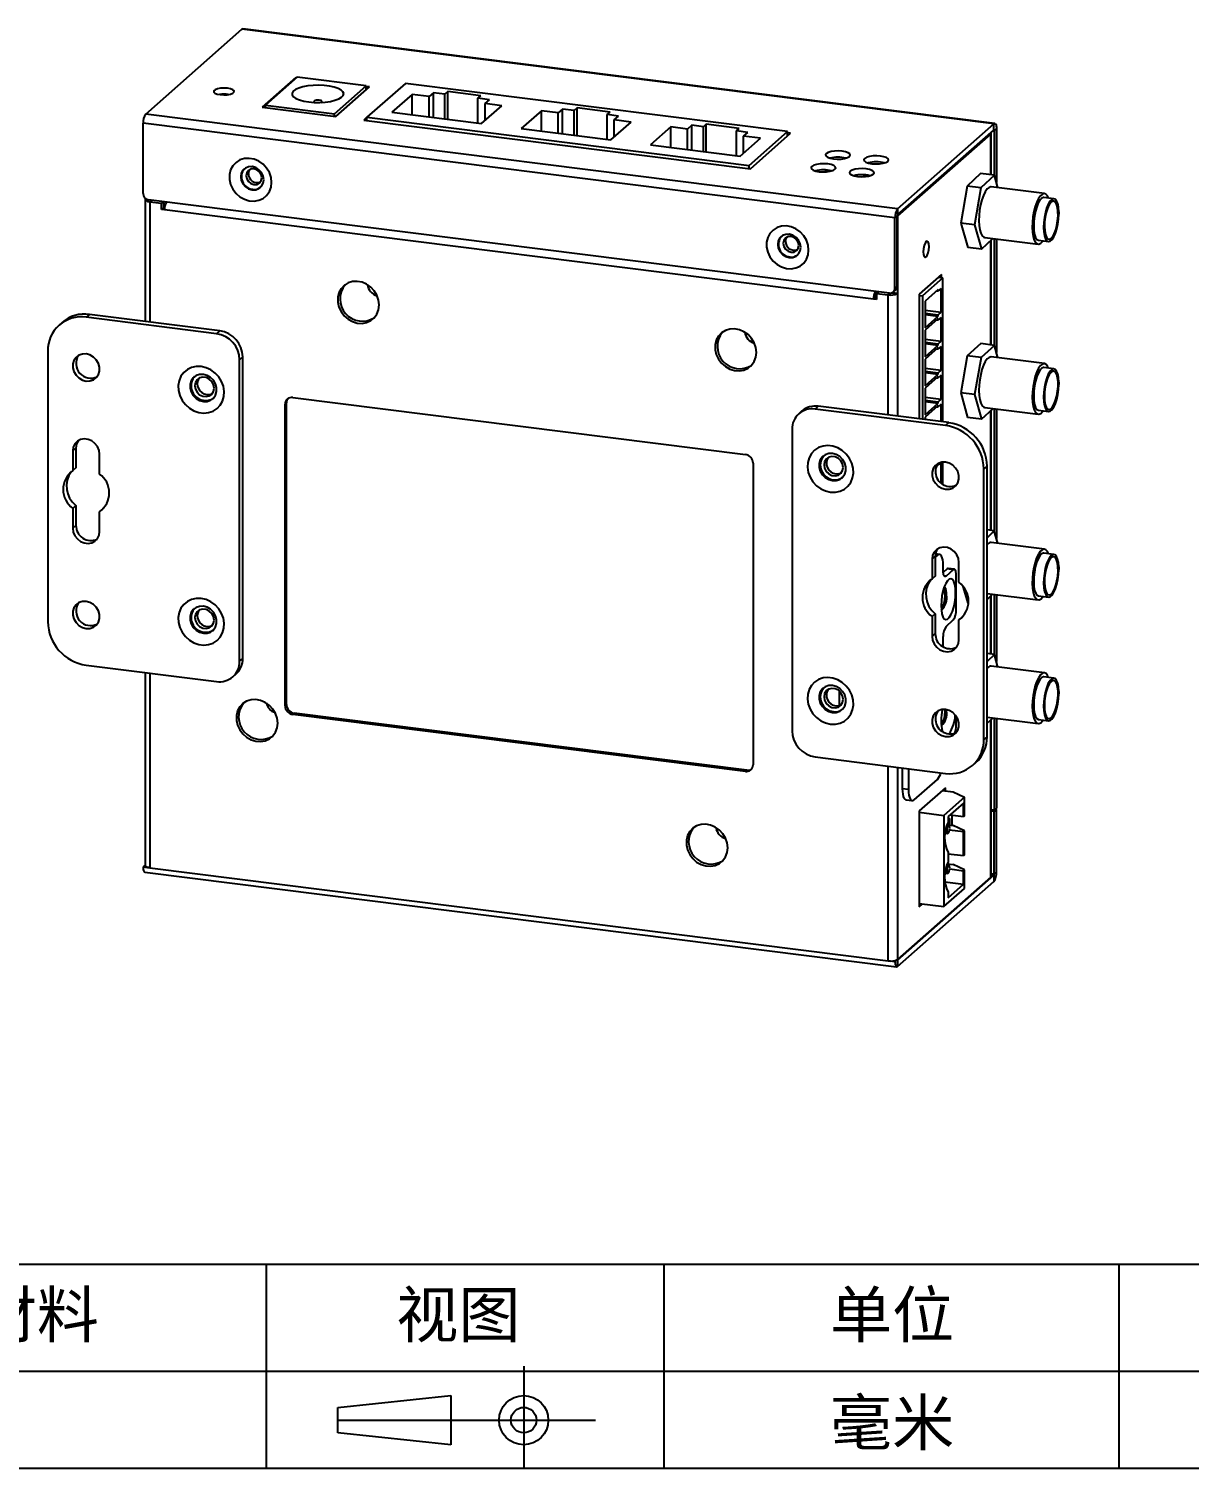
# Model space of a CAD drawing. Header units: millimetres. Extents: x 105 to 728, y 71 to 506.
# Drawn here: x 436.1 to 577.6, y 71.3 to 246.8 of the extents above; entities that cross this region are included whole.
import ezdxf

# ---------------------------------------------------------------- set-up
doc = ezdxf.new("R2010")
doc.units = ezdxf.units.MM
doc.header["$LTSCALE"] = 2
for name, color, linetype in [('1轮廓实线层', 7, 'Continuous'), ('2细线层', 4, 'Continuous'), ('6文字层', 3, 'Continuous')]:
    doc.layers.add(name, color=color, linetype=linetype)
doc.styles.add('SLDTEXTSTYLE0', font='')
doc.styles.get('SLDTEXTSTYLE0').set_extended_font_data('Microsoft YaHei')

msp = doc.modelspace()

# ---------------------------------------------------------------- linework, layer by layer
at = {"layer": '1轮廓实线层'}
for p, q in [((450.354, 236.402), (462.092, 246.753)), ((553.762, 235.204), (462.092, 246.753)), ((553.875, 235.248), (462.204, 246.798)), ((468.653, 240.849), (464.569, 237.248)), ((468.827, 240.89), (464.956, 237.475)), ((468.765, 240.835), (468.653, 240.849)), ((468.653, 240.736), (468.653, 240.849)), ((477.246, 239.829), (468.827, 240.89)), ((473.375, 236.415), (477.246, 239.829)), ((473.549, 236.116), (477.633, 239.718)), ((477.246, 239.377), (477.246, 239.829)), ((477.633, 239.718), (477.246, 239.766)), ((482.017, 240.143), (477.332, 236.011)), ((482.837, 238.792), (480.363, 236.61)), ((528.601, 234.274), (482.017, 240.143)), ((484.895, 238.533), (482.837, 238.792)), ((482.837, 236.298), (482.837, 238.792)), ((485.426, 239.001), (484.895, 238.533)), ((486.829, 238.824), (485.426, 239.001)), ((485.426, 235.972), (485.426, 239.001)), ((487.182, 239.136), (486.829, 238.824)), ((486.829, 235.795), (486.829, 238.824)), ((491.205, 238.629), (487.182, 239.136)), ((487.182, 235.75), (487.182, 239.136)), ((464.569, 237.248), (473.549, 236.116)), ((464.956, 237.475), (473.375, 236.415)), ((464.956, 237.199), (464.956, 237.475)), ((470.845, 237.924), (470.845, 237.831)), ((471.845, 237.831), (471.845, 237.924)), ((484.895, 236.039), (484.895, 238.533)), ((490.851, 238.317), (491.205, 238.629)), ((492.254, 238.14), (490.851, 238.317)), ((490.851, 235.288), (490.851, 238.317)), ((491.307, 235.231), (493.782, 237.413)), ((491.724, 237.673), (492.254, 238.14)), ((493.782, 237.413), (491.724, 237.673)), ((491.724, 235.599), (491.724, 237.673)), ((501.187, 237.015), (500.657, 236.547)), ((502.591, 236.838), (501.187, 237.015)), ((501.187, 233.986), (501.187, 237.015)), ((502.944, 237.15), (502.591, 236.838)), ((506.966, 236.643), (502.944, 237.15)), ((502.944, 233.765), (502.944, 237.15)), ((541.706, 223.723), (450.035, 235.272)), ((450.035, 226.693), (450.035, 235.272)), ((542.024, 224.852), (450.354, 236.402)), ((473.375, 236.138), (473.375, 236.415)), ((477.332, 236.011), (476.946, 235.67)), ((476.946, 235.67), (524.091, 229.731)), ((477.332, 236.011), (523.916, 230.142)), ((477.332, 235.622), (477.332, 236.011)), ((480.363, 236.61), (491.307, 235.231)), ((498.599, 236.806), (496.124, 234.624)), ((500.657, 236.547), (498.599, 236.806)), ((498.599, 234.312), (498.599, 236.806)), ((500.657, 234.053), (500.657, 236.547)), ((502.591, 233.809), (502.591, 236.838)), ((506.613, 236.331), (506.966, 236.643)), ((508.016, 236.155), (506.613, 236.331)), ((506.613, 233.302), (506.613, 236.331)), ((507.069, 233.245), (509.543, 235.428)), ((507.486, 235.687), (508.016, 236.155)), ((509.543, 235.428), (507.486, 235.687)), ((507.486, 233.613), (507.486, 235.687)), ((496.124, 234.624), (507.069, 233.245)), ((514.361, 234.821), (511.886, 232.638)), ((516.419, 234.561), (514.361, 234.821)), ((514.361, 232.326), (514.361, 234.821)), ((516.949, 235.029), (516.419, 234.561)), ((516.419, 232.067), (516.419, 234.561)), ((518.352, 234.852), (516.949, 235.029)), ((516.949, 232), (516.949, 235.029)), ((518.706, 235.164), (518.352, 234.852)), ((518.352, 231.823), (518.352, 234.852)), ((522.728, 234.657), (518.706, 235.164)), ((518.706, 231.779), (518.706, 235.164)), ((522.375, 234.346), (522.728, 234.657)), ((523.778, 234.169), (522.375, 234.346)), ((522.375, 231.317), (522.375, 234.346)), ((523.247, 233.701), (523.778, 234.169)), ((525.305, 233.442), (523.247, 233.701)), ((523.247, 231.627), (523.247, 233.701)), ((523.916, 230.142), (528.601, 234.274)), ((524.091, 229.731), (528.987, 234.049)), ((528.601, 233.708), (528.601, 234.274)), ((528.987, 234.049), (528.601, 234.098)), ((542.024, 224.852), (553.762, 235.204)), ((542.024, 224.098), (553.762, 234.45)), ((542.06, 223.988), (553.373, 233.965)), ((553.233, 233.983), (553.373, 233.965)), ((553.373, 229.004), (553.373, 233.965)), ((553.431, 228.997), (553.431, 234.071)), ((553.798, 234.387), (553.704, 234.398)), ((553.762, 234.45), (553.762, 235.204)), ((554.08, 234.636), (553.798, 234.387)), ((553.798, 234.387), (553.798, 228.95)), ((554.08, 234.636), (554.08, 228.048)), ((511.886, 232.638), (522.83, 231.259)), ((522.83, 231.259), (525.305, 233.442)), ((523.916, 229.753), (523.916, 230.142)), ((533.248, 229.578), (533.248, 229.371)), ((537.926, 228.989), (537.926, 228.781)), ((552.138, 229.16), (550.505, 227.607)), ((553.821, 228.947), (552.138, 229.16)), ((553.821, 228.947), (552.189, 227.395)), ((554.263, 227.414), (553.821, 228.947)), ((550.505, 227.607), (549.726, 223.093)), ((552.189, 227.395), (550.505, 227.607)), ((552.189, 227.395), (551.409, 222.881)), ((559.932, 226.7), (553.431, 227.519)), ((450.296, 225.972), (450.296, 211.104)), ((450.359, 226.083), (450.354, 226.078)), ((450.354, 226.078), (450.369, 226.076)), ((541.051, 214.566), (450.69, 225.95)), ((451.111, 225.897), (450.877, 225.691)), ((450.877, 225.691), (452.28, 225.514)), ((450.877, 225.691), (450.877, 211.03)), ((452.514, 225.721), (452.28, 225.514)), ((452.28, 224.751), (452.28, 225.514)), ((452.563, 225), (452.28, 224.751)), ((452.655, 224.704), (452.28, 224.751)), ((452.563, 225), (452.563, 225.714)), ((452.673, 224.986), (452.563, 225)), ((539.087, 213.814), (452.655, 224.704)), ((542.024, 224.852), (542.024, 224.098)), ((561.087, 226.066), (559.871, 226.219)), ((541.989, 223.972), (541.706, 223.723)), ((541.706, 215.143), (541.706, 223.723)), ((541.989, 215.393), (541.989, 223.972)), ((542.06, 223.988), (541.99, 223.996)), ((542.06, 214.56), (542.06, 223.988)), ((551.409, 222.881), (549.726, 223.093)), ((549.726, 223.093), (550.578, 220.132)), ((561.684, 224.493), (561.686, 224.191)), ((551.409, 222.881), (552.262, 219.92)), ((552.262, 219.92), (553.634, 221.224)), ((552.653, 221.348), (559.154, 220.529)), ((553.798, 221.204), (553.798, 208.198)), ((552.262, 219.92), (550.578, 220.132)), ((553.373, 208.252), (553.373, 220.976)), ((553.431, 208.244), (553.431, 221.032)), ((554.08, 221.168), (554.08, 207.333)), ((559.215, 221.01), (560.431, 220.857)), ((547.381, 216.848), (544.658, 214.447)), ((547.555, 216.436), (545.045, 214.223)), ((546.994, 216.507), (547.555, 216.436)), ((547.381, 216.458), (547.381, 216.848)), ((547.555, 198.85), (547.555, 216.436)), ((539.373, 214.076), (539.373, 214.777)), ((539.695, 214.737), (539.461, 214.531)), ((539.461, 214.531), (540.864, 214.354)), ((539.461, 214.531), (539.461, 213.767)), ((539.508, 214.76), (539.508, 214.572)), ((540.864, 214.354), (541.1, 214.562)), ((540.864, 199.693), (540.864, 214.354)), ((541.373, 214.61), (542.024, 214.528)), ((541.429, 214.639), (542.06, 214.56)), ((541.514, 214.701), (541.797, 214.95)), ((541.706, 215.143), (541.989, 215.393)), ((542.06, 214.56), (542.024, 214.528)), ((542.024, 214.528), (542.024, 199.547)), ((544.658, 214.447), (544.658, 199.215)), ((544.658, 214.271), (545.045, 214.223)), ((545.045, 214.223), (545.045, 199.166)), ((546.989, 214.995), (545.398, 213.592)), ((546.826, 214.85), (546.989, 214.83)), ((547.343, 215.141), (546.989, 214.83)), ((546.989, 214.83), (546.989, 214.995)), ((547.343, 212.219), (547.343, 215.141)), ((539.37, 214.064), (539.087, 213.814)), ((539.461, 213.767), (539.087, 213.814)), ((539.461, 214.052), (539.37, 214.064)), ((539.461, 214.153), (539.373, 214.076)), ((545.398, 213.592), (545.398, 210.339)), ((545.398, 212.464), (547.343, 212.219)), ((440.18, 210.997), (439.791, 210.654)), ((443.488, 211.961), (443.099, 211.618)), ((459.001, 209.615), (443.099, 211.618)), ((459.39, 209.958), (443.488, 211.961)), ((545.398, 212.107), (546.989, 211.907)), ((545.398, 211.942), (546.989, 211.742)), ((545.398, 210.339), (546.989, 211.742)), ((546.989, 211.459), (545.398, 210.056)), ((546.826, 211.315), (546.989, 211.294)), ((546.989, 211.907), (547.343, 212.219)), ((546.989, 211.742), (546.989, 211.907)), ((547.343, 211.606), (546.989, 211.294)), ((546.989, 211.294), (546.989, 211.459)), ((547.343, 208.683), (547.343, 211.606)), ((459.001, 209.615), (459.39, 209.958)), ((545.398, 210.056), (545.398, 206.803)), ((545.398, 208.928), (547.343, 208.683)), ((438.422, 207.494), (438.422, 174.495)), ((545.398, 208.572), (546.989, 208.371)), ((545.398, 208.407), (546.989, 208.206)), ((545.398, 206.803), (546.989, 208.206)), ((546.989, 207.924), (545.398, 206.52)), ((546.826, 207.779), (546.989, 207.759)), ((546.989, 208.371), (547.343, 208.683)), ((546.989, 208.206), (546.989, 208.371)), ((547.343, 208.07), (546.989, 207.759)), ((546.989, 207.759), (546.989, 207.924)), ((547.343, 205.148), (547.343, 208.07)), ((552.16, 208.404), (550.527, 206.92)), ((553.844, 208.192), (552.16, 208.404)), ((553.844, 208.192), (552.211, 206.708)), ((554.263, 206.673), (553.844, 208.192)), ((462.196, 206.776), (461.807, 206.433)), ((461.807, 169.663), (461.807, 206.433)), ((462.196, 170.006), (462.196, 206.776)), ((545.398, 206.52), (545.398, 203.268)), ((545.398, 205.393), (547.343, 205.148)), ((550.527, 206.92), (549.725, 202.419)), ((552.211, 206.708), (550.527, 206.92)), ((552.211, 206.708), (551.409, 202.207)), ((559.932, 205.958), (553.431, 206.777)), ((561.087, 205.324), (559.871, 205.477)), ((545.398, 205.036), (546.989, 204.836)), ((545.398, 204.871), (546.989, 204.671)), ((545.398, 203.268), (546.989, 204.671)), ((546.989, 204.388), (545.398, 202.985)), ((546.826, 204.244), (546.989, 204.223)), ((546.989, 204.836), (547.343, 205.148)), ((546.989, 204.671), (546.989, 204.836)), ((547.343, 204.535), (546.989, 204.223)), ((546.989, 204.223), (546.989, 204.388)), ((547.343, 201.612), (547.343, 204.535)), ((561.685, 203.714), (561.686, 203.409)), ((545.398, 202.985), (545.398, 199.732)), ((551.409, 202.207), (549.725, 202.419)), ((549.725, 202.419), (550.556, 199.403)), ((551.409, 202.207), (552.24, 199.191)), ((467.517, 201.164), (467.341, 201.008)), ((467.341, 164.239), (467.341, 201.008)), ((467.517, 164.395), (467.517, 201.164)), ((468.276, 201.833), (523.465, 194.88)), ((530.368, 200.187), (529.979, 199.844)), ((532.352, 200.766), (531.963, 200.423)), ((547.865, 198.419), (531.963, 200.423)), ((548.254, 198.762), (532.352, 200.766)), ((545.398, 201.857), (547.343, 201.612)), ((545.398, 201.501), (546.989, 201.3)), ((545.398, 201.336), (546.989, 201.135)), ((545.398, 199.732), (546.989, 201.135)), ((546.989, 200.852), (545.398, 199.449)), ((546.826, 200.708), (546.989, 200.687)), ((546.989, 201.3), (547.343, 201.612)), ((546.989, 201.135), (546.989, 201.3)), ((547.343, 200.999), (546.989, 200.687)), ((546.989, 200.687), (546.989, 200.852)), ((547.343, 198.877), (547.343, 200.999)), ((552.24, 199.191), (553.657, 200.48)), ((552.653, 200.606), (559.154, 199.787)), ((553.373, 185.644), (553.373, 200.222)), ((553.431, 185.637), (553.431, 200.275)), ((553.798, 200.462), (553.798, 185.591)), ((554.08, 200.426), (554.08, 184.655)), ((559.215, 200.268), (560.431, 200.115)), ((545.398, 199.449), (545.398, 199.122)), ((548.254, 198.762), (547.865, 198.419)), ((552.24, 199.191), (550.556, 199.403)), ((529.157, 197.948), (529.157, 161.178)), ((441.851, 195.669), (441.462, 195.326)), ((441.462, 195.326), (441.462, 192.909)), ((441.851, 195.669), (441.851, 193.252)), ((444.736, 192.496), (444.736, 194.913)), ((441.851, 193.252), (441.462, 192.909)), ((524.401, 193.819), (524.401, 157.05)), ((546.835, 193.636), (546.989, 193.616)), ((546.989, 193.781), (546.849, 193.657)), ((547.331, 193.918), (546.989, 193.616)), ((546.989, 193.616), (546.989, 193.781)), ((547.343, 191.378), (547.343, 193.92)), ((547.555, 191.23), (547.555, 193.95)), ((552.931, 193.459), (552.542, 193.116)), ((552.542, 160.118), (552.542, 193.116)), ((552.931, 160.461), (552.931, 193.459)), ((441.851, 188.657), (441.462, 188.314)), ((441.462, 188.314), (441.462, 185.897)), ((441.851, 188.657), (441.851, 186.24)), ((445.125, 188.245), (444.736, 187.902)), ((444.736, 185.485), (444.736, 187.902)), ((445.125, 188.245), (445.268, 188.338)), ((441.851, 186.24), (441.462, 185.897)), ((553.799, 185.59), (552.931, 185.7)), ((553.799, 185.59), (552.931, 184.729)), ((554.264, 184.045), (553.799, 185.59)), ((546.874, 182.601), (546.617, 182.375)), ((546.874, 182.601), (546.625, 182.633)), ((547.124, 182.7), (546.643, 182.761)), ((559.932, 183.331), (553.431, 184.15)), ((561.087, 182.696), (559.871, 182.85)), ((546.617, 182.469), (546.228, 182.126)), ((546.228, 182.126), (546.228, 179.71)), ((546.617, 182.469), (546.617, 180.052)), ((547.581, 180.679), (547.581, 181.339)), ((548.07, 180.922), (547.588, 180.497)), ((548.818, 180.828), (547.934, 180.048)), ((548.818, 180.828), (548.07, 180.922)), ((548.943, 180.877), (548.195, 180.972)), ((549.502, 179.297), (549.502, 181.714)), ((561.682, 181.161), (561.687, 180.861)), ((546.617, 180.052), (546.228, 179.71)), ((547.934, 180.048), (547.701, 180.078)), ((549.172, 175.954), (549.172, 180.197)), ((549.988, 178.789), (550.601, 176.75)), ((552.931, 177.944), (559.154, 177.16)), ((552.931, 177.18), (553.614, 177.858)), ((553.373, 170.537), (553.373, 177.619)), ((553.431, 170.53), (553.431, 177.677)), ((553.798, 177.834), (553.798, 170.484)), ((554.08, 177.799), (554.08, 169.627)), ((559.215, 177.641), (560.431, 177.488)), ((550.669, 176.742), (550.601, 176.75)), ((546.617, 175.458), (546.228, 175.115)), ((546.228, 175.115), (546.228, 172.698)), ((546.617, 175.458), (546.617, 173.041)), ((547.934, 173.92), (548.818, 174.7)), ((549.891, 175.045), (549.502, 174.702)), ((549.502, 172.286), (549.502, 174.702)), ((549.891, 175.045), (550.034, 175.138)), ((546.617, 173.041), (546.228, 172.698)), ((547.581, 171.416), (547.581, 172.666)), ((553.848, 170.477), (552.931, 170.593)), ((553.848, 170.477), (552.931, 169.651)), ((554.263, 168.96), (553.848, 170.477)), ((443.099, 169.192), (459.001, 167.189)), ((461.807, 169.663), (462.196, 170.006)), ((559.932, 168.246), (553.431, 169.065)), ((450.296, 168.285), (450.296, 144.749)), ((450.877, 168.212), (450.877, 144.468)), ((460.985, 167.767), (461.374, 168.11)), ((561.087, 167.611), (559.871, 167.765)), ((534.9, 166.05), (534.9, 164.265)), ((561.685, 165.994), (561.686, 165.689)), ((467.517, 164.395), (467.341, 164.239)), ((468.453, 163.334), (468.276, 163.178)), ((523.642, 156.381), (468.453, 163.334)), ((547.831, 163.506), (547.815, 163.776)), ((547.992, 163.619), (547.989, 163.75)), ((523.465, 156.225), (468.276, 163.178)), ((549.172, 161.812), (549.172, 162.95)), ((552.931, 162.859), (559.154, 162.075)), ((552.931, 162.108), (553.662, 162.767)), ((553.373, 143.314), (553.373, 162.507)), ((553.431, 143.42), (553.431, 162.559)), ((553.798, 162.75), (553.798, 151.514)), ((554.08, 162.714), (554.08, 151.763)), ((559.215, 162.556), (560.431, 162.403)), ((552.931, 160.461), (552.542, 160.118)), ((531.963, 157.996), (547.865, 155.993)), ((523.642, 156.381), (523.465, 156.225)), ((540.864, 133.131), (540.864, 156.875)), ((542.024, 156.729), (542.024, 133.305)), ((542.59, 156.657), (542.59, 154.122)), ((543.338, 156.563), (543.338, 154.028)), ((551.172, 156.957), (551.561, 157.3)), ((544.045, 152.766), (546.874, 155.26)), ((543.338, 154.028), (542.59, 154.122)), ((543.047, 152.761), (543.795, 152.667)), ((547.858, 154.242), (544.658, 151.42)), ((547.471, 153.901), (548.781, 153.736)), ((550.174, 153.08), (547.664, 150.866)), ((547.858, 153.852), (547.858, 154.242)), ((548.781, 153.736), (550.174, 153.08)), ((550.174, 150.817), (550.174, 153.08)), ((544.658, 151.42), (544.658, 139.73)), ((544.658, 151.244), (547.664, 150.866)), ((550.068, 152.373), (548.194, 150.721)), ((550.068, 150.723), (550.068, 152.373)), ((553.798, 151.514), (553.431, 151.56)), ((553.798, 151.325), (553.431, 151.371)), ((554.08, 151.763), (553.798, 151.514)), ((554.08, 151.575), (553.798, 151.325)), ((553.798, 143.688), (553.798, 151.325)), ((554.08, 151.575), (553.893, 151.598)), ((554.08, 143.938), (554.08, 151.575)), ((547.664, 150.866), (547.664, 139.741)), ((548.268, 149.649), (548.061, 149.675)), ((548.076, 149.724), (548.781, 149.635)), ((548.194, 150.721), (548.194, 150.056)), ((548.194, 150.497), (548.393, 150.472)), ((548.393, 150.472), (548.194, 150.296)), ((548.393, 149.684), (548.393, 150.472)), ((548.431, 150.93), (550.068, 150.723)), ((548.671, 149.649), (548.671, 150.899)), ((550.174, 148.978), (548.781, 149.635)), ((550.174, 150.817), (550.068, 150.723)), ((547.854, 148.694), (548.143, 148.657)), ((548.367, 149.099), (550.068, 148.885)), ((550.068, 148.885), (550.174, 148.978)), ((550.068, 145.962), (550.068, 148.885)), ((550.174, 146.056), (550.174, 148.978)), ((548.194, 146.345), (548.194, 145.197)), ((548.194, 146.198), (550.068, 145.962)), ((550.174, 146.056), (550.068, 145.962)), ((450.296, 144.804), (450.035, 144.574)), ((450.035, 144.574), (450.877, 144.468)), ((450.241, 143.962), (541.912, 132.412)), ((450.877, 144.468), (540.864, 133.131)), ((548.268, 144.79), (548.061, 144.816)), ((548.106, 144.959), (548.781, 144.874)), ((548.378, 144.337), (550.068, 144.124)), ((550.174, 144.217), (548.781, 144.874)), ((550.068, 144.124), (550.174, 144.217)), ((550.068, 142.474), (550.068, 144.124)), ((550.174, 141.954), (550.174, 144.217)), ((542.024, 133.211), (553.762, 143.563)), ((553.373, 143.314), (542.024, 133.305)), ((542.024, 132.457), (553.762, 142.809)), ((547.802, 142.759), (550.068, 142.474)), ((547.854, 143.834), (548.143, 143.798)), ((548.194, 140.821), (550.068, 142.474)), ((553.798, 143.688), (553.431, 143.735)), ((553.431, 143.605), (553.762, 143.563)), ((553.762, 143.563), (553.762, 142.809)), ((553.798, 143.688), (554.08, 143.938)), ((547.664, 139.741), (550.174, 141.954)), ((548.194, 141.486), (548.194, 140.821)), ((544.658, 140.119), (547.664, 139.741)), ((544.658, 139.73), (545.045, 140.071)), ((541.706, 133.025), (540.864, 133.131)), ((541.706, 133.025), (541.989, 133.274)), ((541.989, 133.274), (541.984, 133.275)), ((542.001, 133.214), (542.024, 133.211)), ((542.024, 133.211), (542.024, 132.457))]:
    msp.add_line(p, q, dxfattribs=at)
at = {"layer": '1轮廓实线层', "flags": 128}
for points in [[(462.092, 246.753), (462.154, 246.792), (462.204, 246.798)], [(459.449, 238.766), (459.875, 238.739), (460.304, 238.762), (460.682, 238.833), (460.965, 238.943), (461.119, 239.078), (461.124, 239.223), (460.981, 239.359), (460.706, 239.471), (460.333, 239.545), (459.906, 239.572), (459.478, 239.549), (459.099, 239.478), (458.816, 239.368), (458.662, 239.233), (458.657, 239.088), (458.8, 238.952), (459.075, 238.84), (459.449, 238.766)], [(470.231, 237.885), (470.89, 237.828), (471.571, 237.82), (472.241, 237.861), (472.869, 237.948), (473.426, 238.079), (473.886, 238.247), (474.227, 238.443), (474.433, 238.66), (474.494, 238.886), (474.408, 239.111), (474.18, 239.325), (473.818, 239.517), (473.341, 239.679), (472.77, 239.804), (472.133, 239.884), (471.459, 239.917), (470.78, 239.9), (470.127, 239.836), (469.531, 239.726), (469.02, 239.576), (468.617, 239.392), (468.342, 239.185), (468.208, 238.962), (468.22, 238.735), (468.378, 238.514), (468.675, 238.31), (469.097, 238.132), (469.624, 237.988), (470.231, 237.885)], [(471.748, 237.826), (471.812, 237.866), (471.844, 237.93), (471.8, 237.993), (471.687, 238.046), (471.521, 238.08), (471.329, 238.091), (471.139, 238.076), (470.98, 238.039), (470.877, 237.983), (470.845, 237.919), (470.889, 237.856), (470.941, 237.826)], [(553.762, 235.204), (553.824, 235.243), (553.884, 235.247), (553.939, 235.217), (553.987, 235.154), (554.027, 235.06), (554.056, 234.94), (554.074, 234.796), (554.08, 234.636)], [(553.762, 234.45), (553.769, 234.454), (553.776, 234.455), (553.782, 234.451), (553.787, 234.444), (553.792, 234.434), (553.795, 234.42), (553.797, 234.405), (553.798, 234.387)], [(533.345, 231.576), (533.25, 231.423), (533.302, 231.267), (533.495, 231.125), (533.811, 231.009), (534.218, 230.931), (534.678, 230.9), (535.144, 230.917), (535.572, 230.981), (535.919, 231.086), (536.152, 231.222), (536.247, 231.376), (536.195, 231.531), (536.002, 231.674), (535.686, 231.789), (535.279, 231.867), (534.819, 231.899), (534.353, 231.881), (533.925, 231.817), (533.578, 231.712), (533.345, 231.576)], [(465.704, 228.066), (465.634, 228.672), (465.43, 229.264), (465.102, 229.808), (464.667, 230.276), (464.15, 230.642), (463.578, 230.887), (462.982, 230.997), (462.393, 230.967), (461.845, 230.797), (461.366, 230.498), (460.982, 230.085), (460.714, 229.581), (460.576, 229.013), (460.576, 228.411), (460.714, 227.808), (460.982, 227.236), (461.366, 226.726), (461.845, 226.307), (462.393, 225.999), (462.982, 225.82), (463.578, 225.78), (464.15, 225.881), (464.667, 226.117), (465.102, 226.475), (465.43, 226.937), (465.634, 227.477), (465.704, 228.066)], [(464.74, 228.395), (464.672, 228.841), (464.473, 229.26), (464.162, 229.612), (463.771, 229.862), (463.337, 229.986), (462.904, 229.971), (462.513, 229.82), (462.202, 229.546), (462.003, 229.177), (461.934, 228.748), (462.003, 228.303), (462.202, 227.883), (462.513, 227.531), (462.904, 227.281), (463.337, 227.157), (463.771, 227.172), (464.162, 227.324), (464.473, 227.597), (464.672, 227.967), (464.74, 228.395)], [(531.578, 230.017), (531.482, 229.864), (531.534, 229.708), (531.727, 229.566), (532.043, 229.45), (532.45, 229.372), (532.91, 229.341), (533.376, 229.358), (533.804, 229.422), (534.151, 229.527), (534.384, 229.663), (534.479, 229.816), (534.428, 229.972), (534.234, 230.115), (533.919, 230.23), (533.511, 230.308), (533.051, 230.34), (532.585, 230.322), (532.157, 230.258), (531.81, 230.153), (531.578, 230.017)], [(538.022, 230.987), (537.927, 230.833), (537.979, 230.678), (538.172, 230.535), (538.488, 230.42), (538.895, 230.342), (539.355, 230.31), (539.821, 230.328), (540.249, 230.392), (540.596, 230.497), (540.829, 230.633), (540.924, 230.786), (540.872, 230.942), (540.679, 231.084), (540.364, 231.2), (539.956, 231.278), (539.496, 231.309), (539.03, 231.292), (538.602, 231.228), (538.255, 231.123), (538.022, 230.987)], [(464.514, 228.643), (464.441, 229.022), (464.234, 229.362), (463.922, 229.611), (463.556, 229.73), (463.189, 229.703), (462.878, 229.533), (462.67, 229.245), (462.597, 228.885), (462.67, 228.506), (462.878, 228.166), (463.189, 227.917), (463.556, 227.798), (463.922, 227.825), (464.234, 227.995), (464.441, 228.283), (464.514, 228.643)], [(462.88, 229.134), (462.953, 229.495), (463.034, 229.641)], [(536.255, 229.428), (536.159, 229.274), (536.211, 229.119), (536.404, 228.976), (536.72, 228.861), (537.127, 228.783), (537.587, 228.751), (538.053, 228.769), (538.481, 228.833), (538.828, 228.938), (539.061, 229.074), (539.156, 229.227), (539.105, 229.383), (538.912, 229.525), (538.596, 229.641), (538.188, 229.719), (537.729, 229.75), (537.262, 229.733), (536.834, 229.669), (536.487, 229.563), (536.255, 229.428)], [(553.431, 227.519), (553.401, 227.522), (553.172, 227.46), (552.936, 227.259), (552.706, 226.929), (552.491, 226.485), (552.301, 225.947), (552.145, 225.34), (552.03, 224.691), (551.962, 224.03), (551.943, 223.388), (551.974, 222.794), (552.054, 222.275), (552.179, 221.854), (552.344, 221.552), (552.541, 221.382), (552.653, 221.348)], [(560.423, 226.149), (560.302, 226.406), (560.115, 226.623), (559.902, 226.703), (559.673, 226.641), (559.438, 226.44), (559.207, 226.11), (558.992, 225.666), (558.802, 225.128), (558.646, 224.521), (558.531, 223.872), (558.463, 223.211), (558.444, 222.569), (558.475, 221.975), (558.555, 221.456), (558.68, 221.035), (558.845, 220.733), (559.042, 220.562), (559.262, 220.532), (559.494, 220.642), (559.729, 220.889), (559.766, 220.941)], [(450.354, 226.078), (450.308, 226.021), (450.296, 225.962), (450.319, 225.904), (450.375, 225.848), (450.463, 225.797), (450.579, 225.753), (450.719, 225.717), (450.877, 225.691)], [(559.871, 226.219), (559.816, 226.221), (559.6, 226.135), (559.381, 225.909), (559.171, 225.554), (558.982, 225.091), (558.824, 224.546), (558.706, 223.949), (558.635, 223.332), (558.615, 222.732), (558.647, 222.181), (558.728, 221.71), (558.856, 221.346), (559.021, 221.108), (559.215, 221.01)], [(561.684, 224.493), (561.639, 225.026), (561.545, 225.472), (561.407, 225.805), (561.233, 226.007), (561.032, 226.067), (560.816, 225.982), (560.597, 225.756), (560.387, 225.401), (560.198, 224.938), (560.04, 224.393), (559.922, 223.795), (559.852, 223.179), (559.831, 222.579), (559.863, 222.028), (559.944, 221.557), (560.072, 221.192), (560.237, 220.955), (560.432, 220.857), (560.645, 220.904), (560.864, 221.095), (561.078, 221.418), (561.273, 221.855), (561.44, 222.381), (561.569, 222.968), (561.653, 223.583), (561.686, 224.191)], [(559.928, 222.671), (559.96, 222.15), (560.042, 221.711), (560.168, 221.382), (560.332, 221.184), (560.523, 221.129), (560.728, 221.22), (560.936, 221.452), (561.132, 221.811), (561.305, 222.273), (561.444, 222.81), (561.539, 223.387), (561.586, 223.97), (561.58, 224.52), (561.523, 225.004), (561.418, 225.391), (561.272, 225.657), (561.093, 225.784), (560.893, 225.766), (560.685, 225.603), (560.482, 225.306), (560.296, 224.892), (560.139, 224.389), (560.021, 223.827), (559.949, 223.242), (559.928, 222.671)], [(531.183, 219.816), (531.113, 220.423), (530.909, 221.014), (530.581, 221.559), (530.146, 222.026), (529.629, 222.393), (529.057, 222.637), (528.461, 222.747), (527.873, 222.717), (527.324, 222.548), (526.845, 222.249), (526.461, 221.836), (526.193, 221.332), (526.055, 220.763), (526.055, 220.161), (526.193, 219.558), (526.461, 218.986), (526.845, 218.477), (527.324, 218.057), (527.873, 217.749), (528.461, 217.571), (529.057, 217.531), (529.629, 217.631), (530.146, 217.867), (530.581, 218.225), (530.909, 218.687), (531.113, 219.227), (531.183, 219.816)], [(530.219, 220.145), (530.151, 220.591), (529.952, 221.01), (529.641, 221.362), (529.25, 221.612), (528.816, 221.736), (528.383, 221.722), (527.992, 221.57), (527.681, 221.296), (527.482, 220.927), (527.413, 220.499), (527.482, 220.053), (527.681, 219.634), (527.992, 219.282), (528.383, 219.032), (528.816, 218.908), (529.25, 218.922), (529.641, 219.074), (529.952, 219.348), (530.151, 219.717), (530.219, 220.145)], [(529.993, 220.394), (529.92, 220.773), (529.713, 221.112), (529.401, 221.361), (529.035, 221.481), (528.668, 221.454), (528.357, 221.283), (528.149, 220.996), (528.076, 220.635), (528.149, 220.256), (528.357, 219.917), (528.668, 219.668), (529.035, 219.548), (529.401, 219.575), (529.713, 219.746), (529.92, 220.033), (529.993, 220.394)], [(528.359, 220.885), (528.432, 221.245), (528.513, 221.391)], [(545.86, 220.221), (545.833, 220.558), (545.757, 220.797), (545.642, 220.9), (545.507, 220.852), (545.371, 220.661), (545.257, 220.356), (545.18, 219.982), (545.153, 219.598), (545.18, 219.261), (545.257, 219.022), (545.371, 218.919), (545.507, 218.967), (545.642, 219.158), (545.757, 219.463), (545.833, 219.837), (545.86, 220.221)], [(478.818, 213.12), (478.75, 213.716), (478.55, 214.296), (478.227, 214.831), (477.801, 215.29), (477.293, 215.649), (476.731, 215.89), (476.146, 215.998), (475.568, 215.968), (475.03, 215.802), (474.559, 215.508), (474.182, 215.103), (473.919, 214.608), (473.784, 214.05), (473.784, 213.459), (473.919, 212.866), (474.182, 212.305), (474.559, 211.805), (475.03, 211.393), (475.568, 211.091), (476.146, 210.915), (476.731, 210.876), (477.293, 210.975), (477.801, 211.206), (478.227, 211.558), (478.55, 212.011), (478.75, 212.541), (478.818, 213.12)], [(524.822, 207.324), (524.754, 207.92), (524.553, 208.5), (524.231, 209.035), (523.804, 209.494), (523.297, 209.854), (522.735, 210.094), (522.149, 210.202), (521.572, 210.172), (521.033, 210.006), (520.563, 209.712), (520.186, 209.307), (519.923, 208.812), (519.788, 208.254), (519.788, 207.663), (519.923, 207.071), (520.186, 206.509), (520.563, 206.009), (521.033, 205.597), (521.572, 205.295), (522.149, 205.119), (522.735, 205.08), (523.297, 205.179), (523.804, 205.41), (524.231, 205.762), (524.553, 206.215), (524.754, 206.746), (524.822, 207.324)], [(443.099, 207.14), (442.637, 207.131), (442.214, 206.99), (441.862, 206.727), (441.61, 206.363), (441.478, 205.929), (441.478, 205.46), (441.61, 204.992), (441.862, 204.566), (442.214, 204.214), (442.637, 203.965), (443.099, 203.84), (443.56, 203.849), (443.984, 203.991), (444.336, 204.254), (444.588, 204.617), (444.719, 205.051), (444.719, 205.521), (444.588, 205.988), (444.336, 206.415), (443.984, 206.767), (443.56, 207.015), (443.099, 207.14)], [(457.13, 205.608), (456.527, 205.618), (455.952, 205.495), (455.432, 205.245), (454.991, 204.88), (454.651, 204.417), (454.426, 203.877), (454.328, 203.286), (454.361, 202.671), (454.523, 202.061), (454.807, 201.485), (455.2, 200.969), (455.683, 200.538), (456.234, 200.212), (456.826, 200.006), (457.433, 199.93), (458.026, 199.986), (458.577, 200.174), (459.06, 200.483), (459.453, 200.9), (459.737, 201.404), (459.899, 201.973), (459.932, 202.58), (459.834, 203.196), (459.609, 203.792), (459.269, 204.341), (458.828, 204.817), (458.308, 205.198), (457.733, 205.466), (457.13, 205.608)], [(553.431, 206.777), (553.417, 206.779), (553.189, 206.727), (552.954, 206.537), (552.722, 206.216), (552.506, 205.779), (552.314, 205.247), (552.155, 204.644), (552.037, 203.997), (551.965, 203.337), (551.942, 202.692), (551.97, 202.093), (552.047, 201.568), (552.169, 201.139), (552.331, 200.828), (552.526, 200.648), (552.653, 200.606)], [(560.423, 205.408), (560.314, 205.643), (560.13, 205.87), (559.918, 205.96), (559.69, 205.908), (559.455, 205.718), (559.224, 205.397), (559.007, 204.96), (558.815, 204.428), (558.656, 203.825), (558.538, 203.178), (558.466, 202.518), (558.443, 201.873), (558.471, 201.274), (558.548, 200.749), (558.67, 200.32), (558.832, 200.009), (559.027, 199.828), (559.245, 199.787), (559.477, 199.888), (559.712, 200.125), (559.766, 200.199)], [(559.871, 205.477), (559.83, 205.479), (559.615, 205.403), (559.396, 205.186), (559.185, 204.839), (558.994, 204.383), (558.833, 203.842), (558.713, 203.247), (558.639, 202.631), (558.615, 202.029), (558.643, 201.474), (558.722, 200.996), (558.846, 200.624), (559.009, 200.377), (559.202, 200.27), (559.215, 200.268)], [(457.385, 204.655), (456.924, 204.646), (456.5, 204.504), (456.148, 204.241), (455.896, 203.878), (455.765, 203.444), (455.765, 202.974), (455.896, 202.507), (456.148, 202.08), (456.5, 201.728), (456.924, 201.48), (457.385, 201.355), (457.846, 201.363), (458.27, 201.505), (458.622, 201.768), (458.874, 202.132), (459.005, 202.566), (459.005, 203.035), (458.874, 203.502), (458.622, 203.929), (458.27, 204.281), (457.846, 204.53), (457.385, 204.655)], [(458.688, 202.975), (458.618, 203.387), (458.414, 203.767), (458.103, 204.07), (457.722, 204.258), (457.316, 204.309), (456.934, 204.217), (456.623, 203.993), (456.42, 203.664), (456.35, 203.27), (456.42, 202.858), (456.623, 202.478), (456.934, 202.176), (457.316, 201.988), (457.722, 201.936), (458.103, 202.028), (458.414, 202.252), (458.618, 202.581), (458.688, 202.975)], [(561.685, 203.714), (561.643, 204.252), (561.552, 204.704), (561.417, 205.045), (561.245, 205.256), (561.046, 205.326), (560.831, 205.25), (560.612, 205.033), (560.401, 204.686), (560.21, 204.23), (560.049, 203.689), (559.929, 203.094), (559.855, 202.478), (559.831, 201.876), (559.859, 201.32), (559.938, 200.843), (560.062, 200.471), (560.225, 200.224), (560.418, 200.117), (560.63, 200.155), (560.85, 200.336), (561.064, 200.651), (561.261, 201.081), (561.43, 201.602), (561.562, 202.186), (561.649, 202.8), (561.686, 203.409)], [(559.928, 201.964), (559.956, 201.439), (560.035, 200.994), (560.159, 200.657), (560.321, 200.45), (560.51, 200.386), (560.715, 200.468), (560.923, 200.692), (561.12, 201.043), (561.295, 201.5), (561.436, 202.033), (561.535, 202.609), (561.584, 203.192), (561.582, 203.746), (561.528, 204.235), (561.426, 204.628), (561.282, 204.902), (561.105, 205.039), (560.906, 205.03), (560.698, 204.876), (560.494, 204.586), (560.307, 204.179), (560.148, 203.68), (560.027, 203.121), (559.952, 202.537), (559.928, 201.964)], [(457.802, 202.194), (458.202, 202.214), (458.475, 202.324)], [(444.736, 194.913), (444.669, 195.386), (444.476, 195.838), (444.171, 196.231), (443.779, 196.534), (443.332, 196.723), (442.866, 196.782), (442.419, 196.706), (442.027, 196.501), (441.722, 196.185), (441.528, 195.782), (441.462, 195.326)], [(533.834, 190.287), (534.437, 190.278), (535.012, 190.4), (535.532, 190.65), (535.973, 191.015), (536.313, 191.479), (536.538, 192.018), (536.636, 192.61), (536.603, 193.225), (536.441, 193.834), (536.157, 194.41), (535.764, 194.926), (535.281, 195.357), (534.73, 195.683), (534.137, 195.889), (533.53, 195.966), (532.938, 195.909), (532.387, 195.722), (531.904, 195.412), (531.511, 194.996), (531.227, 194.491), (531.065, 193.922), (531.032, 193.316), (531.13, 192.7), (531.355, 192.103), (531.695, 191.554), (532.136, 191.078), (532.656, 190.697), (533.231, 190.43), (533.834, 190.287)], [(534.089, 191.691), (534.55, 191.7), (534.974, 191.841), (535.326, 192.105), (535.578, 192.468), (535.709, 192.902), (535.709, 193.372), (535.578, 193.839), (535.326, 194.265), (534.974, 194.617), (534.55, 194.866), (534.089, 194.991), (533.628, 194.982), (533.204, 194.84), (532.852, 194.577), (532.6, 194.214), (532.469, 193.78), (532.469, 193.31), (532.6, 192.843), (532.852, 192.416), (533.204, 192.064), (533.628, 191.816), (534.089, 191.691)], [(535.392, 193.312), (535.322, 193.723), (535.118, 194.104), (534.807, 194.406), (534.426, 194.594), (534.02, 194.645), (533.638, 194.553), (533.327, 194.329), (533.124, 194), (533.053, 193.606), (533.124, 193.194), (533.327, 192.814), (533.638, 192.512), (534.02, 192.324), (534.426, 192.273), (534.807, 192.365), (535.118, 192.588), (535.322, 192.917), (535.392, 193.312)], [(547.865, 190.641), (548.326, 190.65), (548.75, 190.791), (549.102, 191.055), (549.354, 191.418), (549.485, 191.852), (549.485, 192.322), (549.354, 192.789), (549.102, 193.215), (548.75, 193.567), (548.326, 193.816), (547.865, 193.941), (547.404, 193.932), (546.98, 193.79), (546.628, 193.527), (546.376, 193.164), (546.245, 192.73), (546.245, 192.26), (546.376, 191.793), (546.628, 191.366), (546.98, 191.014), (547.404, 190.766), (547.865, 190.641)], [(534.506, 192.53), (534.906, 192.55), (535.179, 192.66)], [(441.462, 185.897), (441.528, 185.424), (441.722, 184.973), (442.027, 184.579), (442.419, 184.276), (442.866, 184.087), (443.332, 184.029), (443.779, 184.105), (444.171, 184.309), (444.476, 184.626), (444.669, 185.028), (444.736, 185.485)], [(549.502, 181.714), (549.436, 182.187), (549.242, 182.638), (548.937, 183.032), (548.545, 183.335), (548.098, 183.524), (547.632, 183.582), (547.185, 183.506), (546.793, 183.302), (546.488, 182.985), (546.294, 182.583), (546.228, 182.126)], [(547.581, 181.339), (547.567, 181.695), (547.527, 182.014), (547.462, 182.282), (547.374, 182.49), (547.267, 182.63), (547.144, 182.697), (547.012, 182.687), (546.874, 182.601)], [(560.423, 182.78), (560.289, 183.057), (560.1, 183.264), (559.886, 183.334), (559.656, 183.261), (559.42, 183.051), (559.191, 182.712), (558.977, 182.26), (558.79, 181.716), (558.636, 181.105), (558.525, 180.454), (558.46, 179.794), (558.444, 179.154), (558.479, 178.565), (558.563, 178.052), (558.691, 177.64), (558.859, 177.347), (559.058, 177.186), (559.279, 177.166), (559.512, 177.287), (559.746, 177.543), (559.766, 177.571)], [(559.871, 182.85), (559.802, 182.85), (559.586, 182.755), (559.367, 182.52), (559.158, 182.157), (558.97, 181.688), (558.815, 181.138), (558.7, 180.539), (558.633, 179.923), (558.616, 179.324), (558.651, 178.778), (558.735, 178.313), (558.865, 177.956), (559.033, 177.728), (559.215, 177.641)], [(561.682, 181.161), (561.634, 181.69), (561.537, 182.128), (561.396, 182.453), (561.22, 182.647), (561.018, 182.697), (560.802, 182.602), (560.583, 182.367), (560.374, 182.004), (560.186, 181.535), (560.031, 180.985), (559.916, 180.385), (559.849, 179.769), (559.832, 179.171), (559.867, 178.625), (559.952, 178.16), (560.081, 177.803), (560.249, 177.574), (560.445, 177.486), (560.659, 177.544), (560.879, 177.743), (561.091, 178.074), (561.285, 178.518), (561.45, 179.05), (561.576, 179.639), (561.657, 180.255), (561.687, 180.861)], [(548.195, 180.972), (548.139, 180.965), (548.07, 180.922)], [(549.172, 180.197), (549.165, 180.375), (549.145, 180.534), (549.112, 180.668), (549.068, 180.772), (549.015, 180.842), (548.954, 180.876), (548.887, 180.871), (548.818, 180.828)], [(559.929, 179.268), (559.964, 178.751), (560.048, 178.318), (560.178, 177.997), (560.343, 177.807), (560.535, 177.761), (560.741, 177.861), (560.949, 178.102), (561.144, 178.468), (561.315, 178.935), (561.451, 179.476), (561.544, 180.055), (561.587, 180.636), (561.578, 181.183), (561.518, 181.662), (561.41, 182.042), (561.261, 182.3), (561.081, 182.418), (560.881, 182.391), (560.672, 182.219), (560.47, 181.914), (560.285, 181.494), (560.13, 180.986), (560.015, 180.421), (559.946, 179.837), (559.929, 179.268)], [(549.101, 178.013), (549.076, 178.555), (549, 179.019), (548.879, 179.38), (548.719, 179.616), (548.531, 179.714), (548.324, 179.668), (548.111, 179.48), (547.904, 179.161), (547.715, 178.731), (547.556, 178.213), (547.435, 177.639), (547.359, 177.041), (547.333, 176.454), (547.359, 175.913), (547.435, 175.448), (547.556, 175.087), (547.715, 174.851), (547.904, 174.753), (548.111, 174.8), (548.324, 174.988), (548.531, 175.306), (548.719, 175.737), (548.879, 176.254), (549, 176.829), (549.076, 177.427), (549.101, 178.013)], [(547.934, 180.048), (547.866, 180.006), (547.799, 180.001), (547.738, 180.034), (547.684, 180.104), (547.641, 180.208), (547.608, 180.342), (547.588, 180.502), (547.581, 180.679)], [(457.13, 177.324), (456.527, 177.334), (455.952, 177.211), (455.432, 176.961), (454.991, 176.596), (454.651, 176.133), (454.426, 175.593), (454.328, 175.002), (454.361, 174.387), (454.523, 173.777), (454.807, 173.201), (455.2, 172.685), (455.683, 172.254), (456.234, 171.928), (456.826, 171.722), (457.433, 171.645), (458.026, 171.702), (458.577, 171.89), (459.06, 172.199), (459.453, 172.615), (459.737, 173.12), (459.899, 173.689), (459.932, 174.295), (459.834, 174.911), (459.609, 175.508), (459.269, 176.057), (458.828, 176.533), (458.308, 176.914), (457.733, 177.182), (457.13, 177.324)], [(547.341, 176.311), (547.469, 176.362), (547.608, 176.558), (547.725, 176.871), (547.804, 177.253), (547.831, 177.648)], [(547.703, 178.697), (547.804, 178.595), (547.904, 178.34), (547.957, 177.976), (547.957, 177.541), (547.904, 177.084), (547.804, 176.653), (547.668, 176.295), (547.51, 176.049), (547.356, 175.943)], [(547.831, 177.648), (547.804, 177.993), (547.725, 178.237), (547.608, 178.343), (547.597, 178.345)], [(547.992, 177.761), (547.965, 178.166), (547.887, 178.48), (547.768, 178.668), (547.706, 178.705)], [(443.099, 176.97), (442.637, 176.962), (442.214, 176.82), (441.862, 176.557), (441.61, 176.193), (441.478, 175.759), (441.478, 175.29), (441.61, 174.823), (441.862, 174.396), (442.214, 174.044), (442.637, 173.795), (443.099, 173.67), (443.56, 173.679), (443.984, 173.821), (444.336, 174.084), (444.588, 174.447), (444.719, 174.881), (444.719, 175.351), (444.588, 175.818), (444.336, 176.245), (443.984, 176.597), (443.56, 176.845), (443.099, 176.97)], [(457.385, 176.37), (456.924, 176.362), (456.5, 176.22), (456.148, 175.957), (455.896, 175.593), (455.765, 175.159), (455.765, 174.69), (455.896, 174.223), (456.148, 173.796), (456.5, 173.444), (456.924, 173.195), (457.385, 173.07), (457.846, 173.079), (458.27, 173.221), (458.622, 173.484), (458.874, 173.847), (459.005, 174.281), (459.005, 174.751), (458.874, 175.218), (458.622, 175.645), (458.27, 175.997), (457.846, 176.245), (457.385, 176.37)], [(458.688, 174.691), (458.618, 175.103), (458.414, 175.483), (458.103, 175.785), (457.722, 175.973), (457.316, 176.025), (456.934, 175.933), (456.623, 175.709), (456.42, 175.38), (456.35, 174.986), (456.42, 174.574), (456.623, 174.194), (456.934, 173.891), (457.316, 173.703), (457.722, 173.652), (458.103, 173.744), (458.414, 173.968), (458.618, 174.297), (458.688, 174.691)], [(457.802, 173.909), (458.202, 173.93), (458.475, 174.039)], [(546.228, 172.698), (546.294, 172.225), (546.488, 171.773), (546.793, 171.38), (547.185, 171.077), (547.632, 170.888), (548.098, 170.829), (548.545, 170.905), (548.937, 171.11), (549.242, 171.426), (549.436, 171.829), (549.502, 172.286)], [(533.834, 162.003), (534.437, 161.993), (535.012, 162.116), (535.532, 162.366), (535.973, 162.731), (536.313, 163.194), (536.538, 163.734), (536.636, 164.325), (536.603, 164.94), (536.441, 165.55), (536.157, 166.126), (535.764, 166.642), (535.281, 167.073), (534.73, 167.399), (534.137, 167.605), (533.53, 167.682), (532.938, 167.625), (532.387, 167.437), (531.904, 167.128), (531.511, 166.711), (531.227, 166.207), (531.065, 165.638), (531.032, 165.031), (531.13, 164.416), (531.355, 163.819), (531.695, 163.27), (532.136, 162.794), (532.656, 162.413), (533.231, 162.145), (533.834, 162.003)], [(560.423, 167.695), (560.316, 167.926), (560.132, 168.155), (559.921, 168.247), (559.693, 168.197), (559.458, 168.009), (559.227, 167.69), (559.01, 167.255), (558.818, 166.724), (558.658, 166.122), (558.54, 165.475), (558.467, 164.814), (558.443, 164.169), (558.47, 163.57), (558.546, 163.043), (558.668, 162.613), (558.83, 162.3), (559.024, 162.118), (559.242, 162.075), (559.474, 162.173), (559.709, 162.408), (559.766, 162.486)], [(559.871, 167.765), (559.833, 167.767), (559.617, 167.693), (559.398, 167.477), (559.187, 167.132), (558.996, 166.677), (558.835, 166.137), (558.714, 165.543), (558.639, 164.927), (558.615, 164.324), (558.642, 163.768), (558.72, 163.29), (558.844, 162.916), (559.007, 162.667), (559.2, 162.558), (559.215, 162.556)], [(561.685, 165.994), (561.644, 166.533), (561.554, 166.986), (561.419, 167.329), (561.247, 167.542), (561.049, 167.614), (560.834, 167.54), (560.614, 167.324), (560.403, 166.979), (560.212, 166.524), (560.051, 165.984), (559.93, 165.389), (559.855, 164.774), (559.831, 164.171), (559.858, 163.615), (559.936, 163.136), (560.06, 162.763), (560.223, 162.514), (560.416, 162.405), (560.628, 162.441), (560.847, 162.621), (561.061, 162.934), (561.259, 163.362), (561.428, 163.883), (561.561, 164.466), (561.648, 165.08), (561.686, 165.689)], [(559.928, 164.258), (559.956, 163.732), (560.034, 163.286), (560.157, 162.948), (560.319, 162.74), (560.508, 162.674), (560.713, 162.754), (560.921, 162.976), (561.118, 163.326), (561.293, 163.781), (561.435, 164.314), (561.534, 164.89), (561.584, 165.473), (561.583, 166.027), (561.529, 166.517), (561.428, 166.912), (561.284, 167.187), (561.107, 167.326), (560.909, 167.318), (560.701, 167.166), (560.497, 166.878), (560.309, 166.472), (560.149, 165.974), (560.028, 165.416), (559.953, 164.832), (559.928, 164.258)], [(534.089, 163.407), (534.55, 163.415), (534.974, 163.557), (535.326, 163.82), (535.578, 164.184), (535.709, 164.618), (535.709, 165.087), (535.578, 165.554), (535.326, 165.981), (534.974, 166.333), (534.55, 166.582), (534.089, 166.707), (533.628, 166.698), (533.204, 166.556), (532.852, 166.293), (532.6, 165.93), (532.469, 165.496), (532.469, 165.026), (532.6, 164.559), (532.852, 164.132), (533.204, 163.78), (533.628, 163.532), (534.089, 163.407)], [(535.392, 165.027), (535.322, 165.439), (535.118, 165.819), (534.807, 166.122), (534.426, 166.31), (534.02, 166.361), (533.638, 166.269), (533.327, 166.045), (533.124, 165.716), (533.053, 165.322), (533.124, 164.91), (533.327, 164.53), (533.638, 164.228), (534.02, 164.04), (534.426, 163.988), (534.807, 164.08), (535.118, 164.304), (535.322, 164.633), (535.392, 165.027)], [(466.452, 162.116), (466.384, 162.712), (466.183, 163.293), (465.861, 163.827), (465.435, 164.286), (464.927, 164.646), (464.365, 164.886), (463.78, 164.994), (463.202, 164.964), (462.664, 164.798), (462.193, 164.504), (461.816, 164.099), (461.553, 163.604), (461.418, 163.046), (461.418, 162.455), (461.553, 161.863), (461.816, 161.302), (462.193, 160.801), (462.664, 160.389), (463.202, 160.087), (463.78, 159.912), (464.365, 159.872), (464.927, 159.971), (465.435, 160.203), (465.861, 160.554), (466.183, 161.008), (466.384, 161.538), (466.452, 162.116)], [(534.506, 164.245), (534.906, 164.266), (535.179, 164.376)], [(547.865, 160.471), (548.326, 160.48), (548.75, 160.621), (549.102, 160.885), (549.354, 161.248), (549.485, 161.682), (549.485, 162.152), (549.354, 162.619), (549.102, 163.046), (548.75, 163.397), (548.326, 163.646), (547.865, 163.771), (547.404, 163.762), (546.98, 163.62), (546.628, 163.357), (546.376, 162.994), (546.245, 162.56), (546.245, 162.09), (546.376, 161.623), (546.628, 161.196), (546.98, 160.844), (547.404, 160.596), (547.865, 160.471)], [(547.341, 162.169), (547.469, 162.22), (547.608, 162.415), (547.725, 162.729), (547.804, 163.111), (547.831, 163.506)], [(542.59, 154.122), (542.604, 153.766), (542.644, 153.448), (542.709, 153.179), (542.797, 152.971), (542.904, 152.831), (543.026, 152.765), (543.047, 152.761)], [(543.338, 154.028), (543.352, 153.672), (543.392, 153.353), (543.457, 153.085), (543.545, 152.877), (543.653, 152.737), (543.775, 152.67), (543.907, 152.68), (544.045, 152.766)], [(521.314, 146.908), (521.246, 147.503), (521.045, 148.084), (520.723, 148.618), (520.297, 149.078), (519.789, 149.437), (519.227, 149.677), (518.642, 149.786), (518.064, 149.756), (517.526, 149.589), (517.055, 149.296), (516.678, 148.89), (516.415, 148.395), (516.28, 147.837), (516.28, 147.246), (516.415, 146.654), (516.678, 146.093), (517.055, 145.593), (517.526, 145.18), (518.064, 144.878), (518.642, 144.703), (519.227, 144.664), (519.789, 144.762), (520.297, 144.994), (520.723, 145.346), (521.045, 145.799), (521.246, 146.329), (521.314, 146.908)], [(548.383, 149.309), (548.369, 149.478), (548.331, 149.597), (548.273, 149.648), (548.206, 149.625), (548.138, 149.529), (548.081, 149.376), (548.042, 149.19), (548.029, 148.997), (548.042, 148.829), (548.081, 148.71), (548.138, 148.658), (548.206, 148.682), (548.273, 148.777), (548.331, 148.93), (548.369, 149.117), (548.383, 149.309)], [(450.035, 144.574), (450.042, 144.414), (450.06, 144.271), (450.089, 144.15), (450.129, 144.056), (450.177, 143.993), (450.232, 143.963), (450.241, 143.962)], [(450.877, 144.468), (450.73, 144.492), (450.598, 144.524), (450.486, 144.564), (450.397, 144.61), (450.335, 144.661), (450.301, 144.714), (450.296, 144.749)], [(548.383, 144.45), (548.369, 144.618), (548.331, 144.738), (548.273, 144.789), (548.206, 144.765), (548.138, 144.67), (548.081, 144.517), (548.042, 144.33), (548.029, 144.138), (548.042, 143.97), (548.081, 143.85), (548.138, 143.799), (548.206, 143.823), (548.273, 143.918), (548.331, 144.071), (548.369, 144.258), (548.383, 144.45)], [(553.431, 143.42), (553.419, 143.371), (553.373, 143.314)], [(541.706, 133.025), (541.712, 132.865), (541.73, 132.721), (541.76, 132.601), (541.799, 132.507), (541.847, 132.444), (541.903, 132.414), (541.962, 132.418), (542.024, 132.457)], [(541.989, 133.274), (541.99, 133.256), (541.992, 133.24), (541.995, 133.227), (541.999, 133.217), (542.005, 133.21), (542.011, 133.206), (542.017, 133.207), (542.024, 133.211)]]:
    msp.add_lwpolyline(points, dxfattribs=at)
at = {"layer": '1轮廓实线层'}
for centre, radius, start, end in [((459.891, 235.252), 3.567, 81.42973, 98.57023), ((451.804, 235.383), 1.772, 144.9309, 183.59313), ((553.307, 234.069), 0.123, 302.58699, 34.14355), ((534.748, 227.393), 3.76, 74.81617, 105.18383), ((539.426, 226.804), 3.76, 74.81615, 105.18384), ((463.551, 228.745), 1.526, 139.83462, 264.86781), ((463.938, 229.107), 1.058, 178.54556, 293.51877), ((532.981, 225.834), 3.76, 74.81618, 105.18382), ((533.719, 229.869), 0.539, 212.87809, 247.24122), ((537.658, 225.245), 3.76, 74.81617, 105.18383), ((538.396, 229.28), 0.539, 212.878, 247.24119), ((450.8, 226.707), 0.764, 181.05887, 261.76024), ((463.594, 228.458), 1.246, 261.71043, 308.38404), ((454.393, 224.783), 1.74, 149.25447, 182.61589), ((543.475, 223.834), 1.772, 144.9309, 183.59313), ((542.185, 223.985), 0.197, 144.93123, 183.59282), ((529.03, 220.496), 1.526, 139.8346, 264.86781), ((529.417, 220.858), 1.058, 178.54575, 293.51866), ((529.073, 220.208), 1.246, 261.71086, 308.38348), ((476.782, 213.87), 2.731, 141.19516, 301.62408), ((479.011, 215.836), 1.651, 188.21919, 254.60009), ((540.825, 213.893), 1.74, 149.25447, 182.61589), ((541.195, 216.095), 1.772, 259.22612, 297.88834), ((541.136, 215.129), 0.57, 261.39855, 1.42069), ((541.406, 215.383), 0.583, 312.15775, 0.97789), ((539.389, 214.065), 0.0197, 144.92196, 183.59791), ((442.495, 207.589), 4.074, 81.47636, 181.34285), ((442.89, 207.858), 4.147, 81.70807, 130.79474), ((458.531, 206.372), 3.276, 1.05863, 81.76059), ((458.92, 206.715), 3.276, 1.05863, 81.76059), ((522.786, 208.074), 2.731, 141.19516, 301.62408), ((525.015, 210.04), 1.651, 188.21919, 254.60004), ((443.64, 205.967), 1.786, 146.40757, 296.41165), ((457.655, 203.243), 1.768, 140.234, 302.58524), ((457.941, 203.481), 1.294, 147.76437, 263.83987), ((468.154, 201.029), 0.814, 81.39869, 181.42067), ((468.36, 201.177), 0.843, 140.59232, 180.84556), ((531.598, 198.008), 2.442, 81.39862, 181.4206), ((531.997, 198.29), 2.501, 81.84157, 130.66121), ((547.089, 193.02), 5.454, 1.00306, 81.81617), ((547.478, 193.363), 5.454, 1.00306, 81.81617), ((443.325, 195.691), 1.474, 142.69113, 180.88063), ((523.309, 193.799), 1.092, 1.05871, 81.76053), ((534.383, 193.585), 1.783, 140.85341, 264.8435), ((534.645, 193.817), 1.294, 147.76396, 263.84005), ((548.447, 192.785), 1.811, 147.55341, 263.89081), ((443.125, 190.611), 2.836, 125.89944, 234.10056), ((443.669, 191.003), 2.968, 142.36318, 232.22306), ((443.073, 190.199), 2.836, 305.89944, 54.10056), ((534.431, 193.254), 1.46, 261.81487, 307.09335), ((548.461, 192.444), 1.474, 261.93965, 300.12726), ((443.661, 186.207), 1.811, 178.92827, 295.26601), ((548.091, 182.492), 1.474, 142.69266, 180.8791), ((553.409, 183.589), 0.561, 87.77645, 148.31025), ((547.891, 177.412), 2.836, 125.89936, 234.10064), ((548.435, 177.804), 2.968, 142.36319, 232.22301), ((547.839, 177), 2.836, 305.89936, 54.10064), ((546.061, 177.409), 1.963, 311.32955, 10.32731), ((443.64, 175.798), 1.786, 146.40756, 296.41168), ((457.655, 174.959), 1.768, 140.23433, 302.58499), ((457.941, 175.196), 1.294, 147.7644, 263.83991), ((547.207, 175.831), 1.969, 324.93098, 3.59307), ((443.875, 174.591), 5.454, 181.00313, 261.81615), ((549.546, 172.789), 1.969, 144.93085, 183.59317), ((548.428, 173.007), 1.811, 178.92836, 295.26595), ((459.366, 169.603), 2.442, 261.39857, 1.42076), ((459.696, 169.964), 2.501, 312.15781, 0.97806), ((553.438, 168.449), 0.616, 90.71111, 145.3759), ((534.383, 165.3), 1.783, 140.85346, 264.84343), ((534.645, 165.532), 1.294, 147.76399, 263.84009), ((464.416, 162.866), 2.731, 141.19525, 301.62405), ((466.652, 164.98), 1.659, 194.03425, 251.57022), ((468.433, 164.259), 1.092, 181.05851, 261.76074), ((468.609, 164.415), 1.092, 181.05851, 261.76074), ((534.431, 164.97), 1.46, 261.81512, 307.09297), ((548.447, 162.615), 1.811, 147.55338, 263.89088), ((552.87, 162.451), 5.543, 166.19581, 194.12848), ((545.702, 163.384), 2.29, 316.25588, 9.33878), ((546.061, 163.267), 1.963, 311.32946, 10.3274), ((544.735, 163.271), 4.326, 325.32856, 357.75372), ((546.406, 161.807), 2.766, 341.07479, 0.09745), ((532.433, 161.239), 3.276, 181.05866, 261.76055), ((548.469, 160.022), 4.074, 261.47635, 1.34289), ((548.461, 162.274), 1.474, 261.93976, 300.127), ((548.765, 160.389), 4.167, 312.15184, 0.98384), ((523.587, 157.03), 0.814, 261.39835, 1.42079), ((523.76, 157.215), 0.843, 261.97315, 302.22746), ((545.376, 156.607), 2.014, 318.03409, 344.30417), ((519.278, 147.658), 2.731, 141.19513, 301.62411), ((521.507, 149.624), 1.651, 188.21924, 254.60009), ((551.984, 148.201), 4.22, 153.91451, 206.08549), ((551.984, 143.341), 4.22, 153.91448, 206.08552), ((552.312, 143.827), 1.772, 324.93107, 3.59298), ((553.601, 143.676), 0.197, 324.93324, 3.59081), ((541.188, 135.039), 1.935, 260.37477, 294.28795), ((541.793, 133.57), 0.351, 302.81772, 311.10063)]:
    msp.add_arc(centre, radius, start, end, dxfattribs=at)
at = {"layer": '2细线层'}
for p, q in [((105.157, 96.143), (727.657, 96.143)), ((465.044, 96.143), (465.044, 71.25)), ((513.532, 96.143), (513.532, 71.25)), ((568.995, 96.143), (568.995, 71.25)), ((201.694, 83.093), (727.657, 83.093)), ((496.439, 83.706), (496.439, 71.356)), ((473.792, 78.666), (487.54, 80.113)), ((487.54, 80.113), (487.54, 74.113)), ((473.792, 75.561), (473.792, 78.666)), ((473.792, 77.113), (505.21, 77.113)), ((487.54, 74.113), (473.792, 75.561)), ((105.157, 71.25), (727.657, 71.25))]:
    msp.add_line(p, q, dxfattribs=at)
for radius in [3, 1.553]:
    msp.add_circle((496.439, 77.113), radius, dxfattribs=at)

# ---------------------------------------------------------------- texts
at = {"layer": '6文字层', "char_height": 5.5563, "attachment_point": 1, "style": 'SLDTEXTSTYLE0'}
for s, insert in [('材料', (429.5, 92.756)), ('视图', (480.893, 92.756)), ('单位', (533.771, 92.756)), ('毫米', (533.771, 79.599))]:
    msp.add_mtext(s, dxfattribs=dict(at, insert=insert))

doc.saveas('drawing.dxf')
